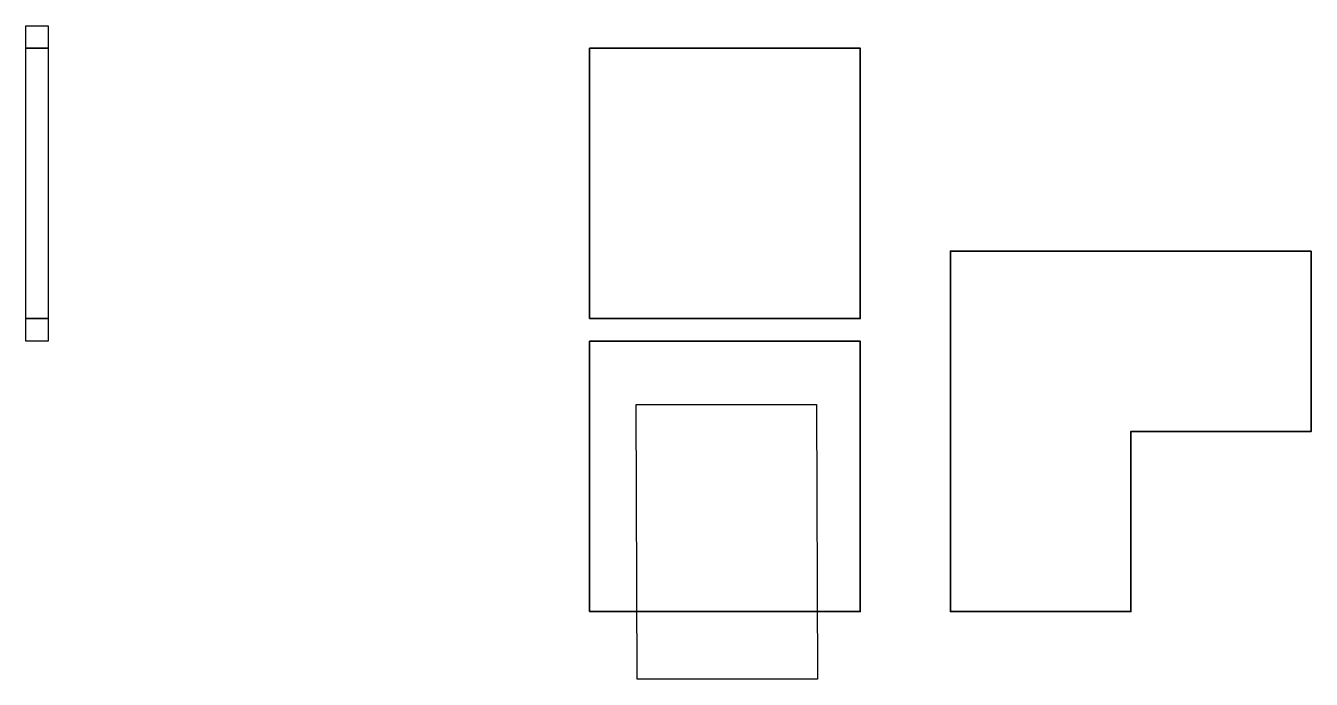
# Model space of a CAD drawing. Header units: metres. Extents: x -6.3 to 8, y -0.8 to 6.5.
import ezdxf

# ---------------------------------------------------------------- set-up
doc = ezdxf.new("R2010")
doc.units = ezdxf.units.M
doc.layers.add('beam', color=18, linetype='Continuous', lineweight=25, true_color=0x000000)
doc.layers.add('void', color=18, linetype='Continuous', lineweight=25, true_color=0x000000)
for name, color, linetype, lineweight in [('column', 6, 'Continuous', 25), ('proxy', 1, 'Continuous', 35), ('Rooms', 3, 'Continuous', 35)]:
    doc.layers.add(name, color=color, linetype=linetype, lineweight=lineweight)

msp = doc.modelspace()

# ---------------------------------------------------------------- linework, layer by layer
at = {"layer": 'beam', "flags": 128}
msp.add_lwpolyline([(-6.25, 3.25), (-6.25, 6.25), (-6, 6.25), (-6, 3.25)], close=True, dxfattribs=at)
at = {"layer": 'column', "flags": 128}
for points in [[(-6.25, 6.25), (-6.25, 6.5), (-6, 6.5), (-6, 6.25)], [(-6.25, 3), (-6.25, 3.25), (-6, 3.25), (-6, 3)]]:
    msp.add_lwpolyline(points, close=True, dxfattribs=at)
at = {"layer": 'proxy', "flags": 128}
msp.add_lwpolyline([(8, 4), (8, 2), (6, 2), (6, 0), (4, 0), (4, 4)], close=True, dxfattribs=at)
at = {"layer": 'Rooms', "flags": 128}
for points in [[(0, 3.25), (0, 6.25), (3, 6.25), (3, 3.25)], [(0, 0), (0, 3), (3, 3), (3, 0)]]:
    msp.add_lwpolyline(points, close=True, dxfattribs=at)
at = {"layer": 'void', "flags": 128}
msp.add_lwpolyline([(0.526, -0.751), (0.515, 2.299), (2.515, 2.299), (2.526, -0.751)], close=True, dxfattribs=at)

doc.saveas('drawing.dxf')
